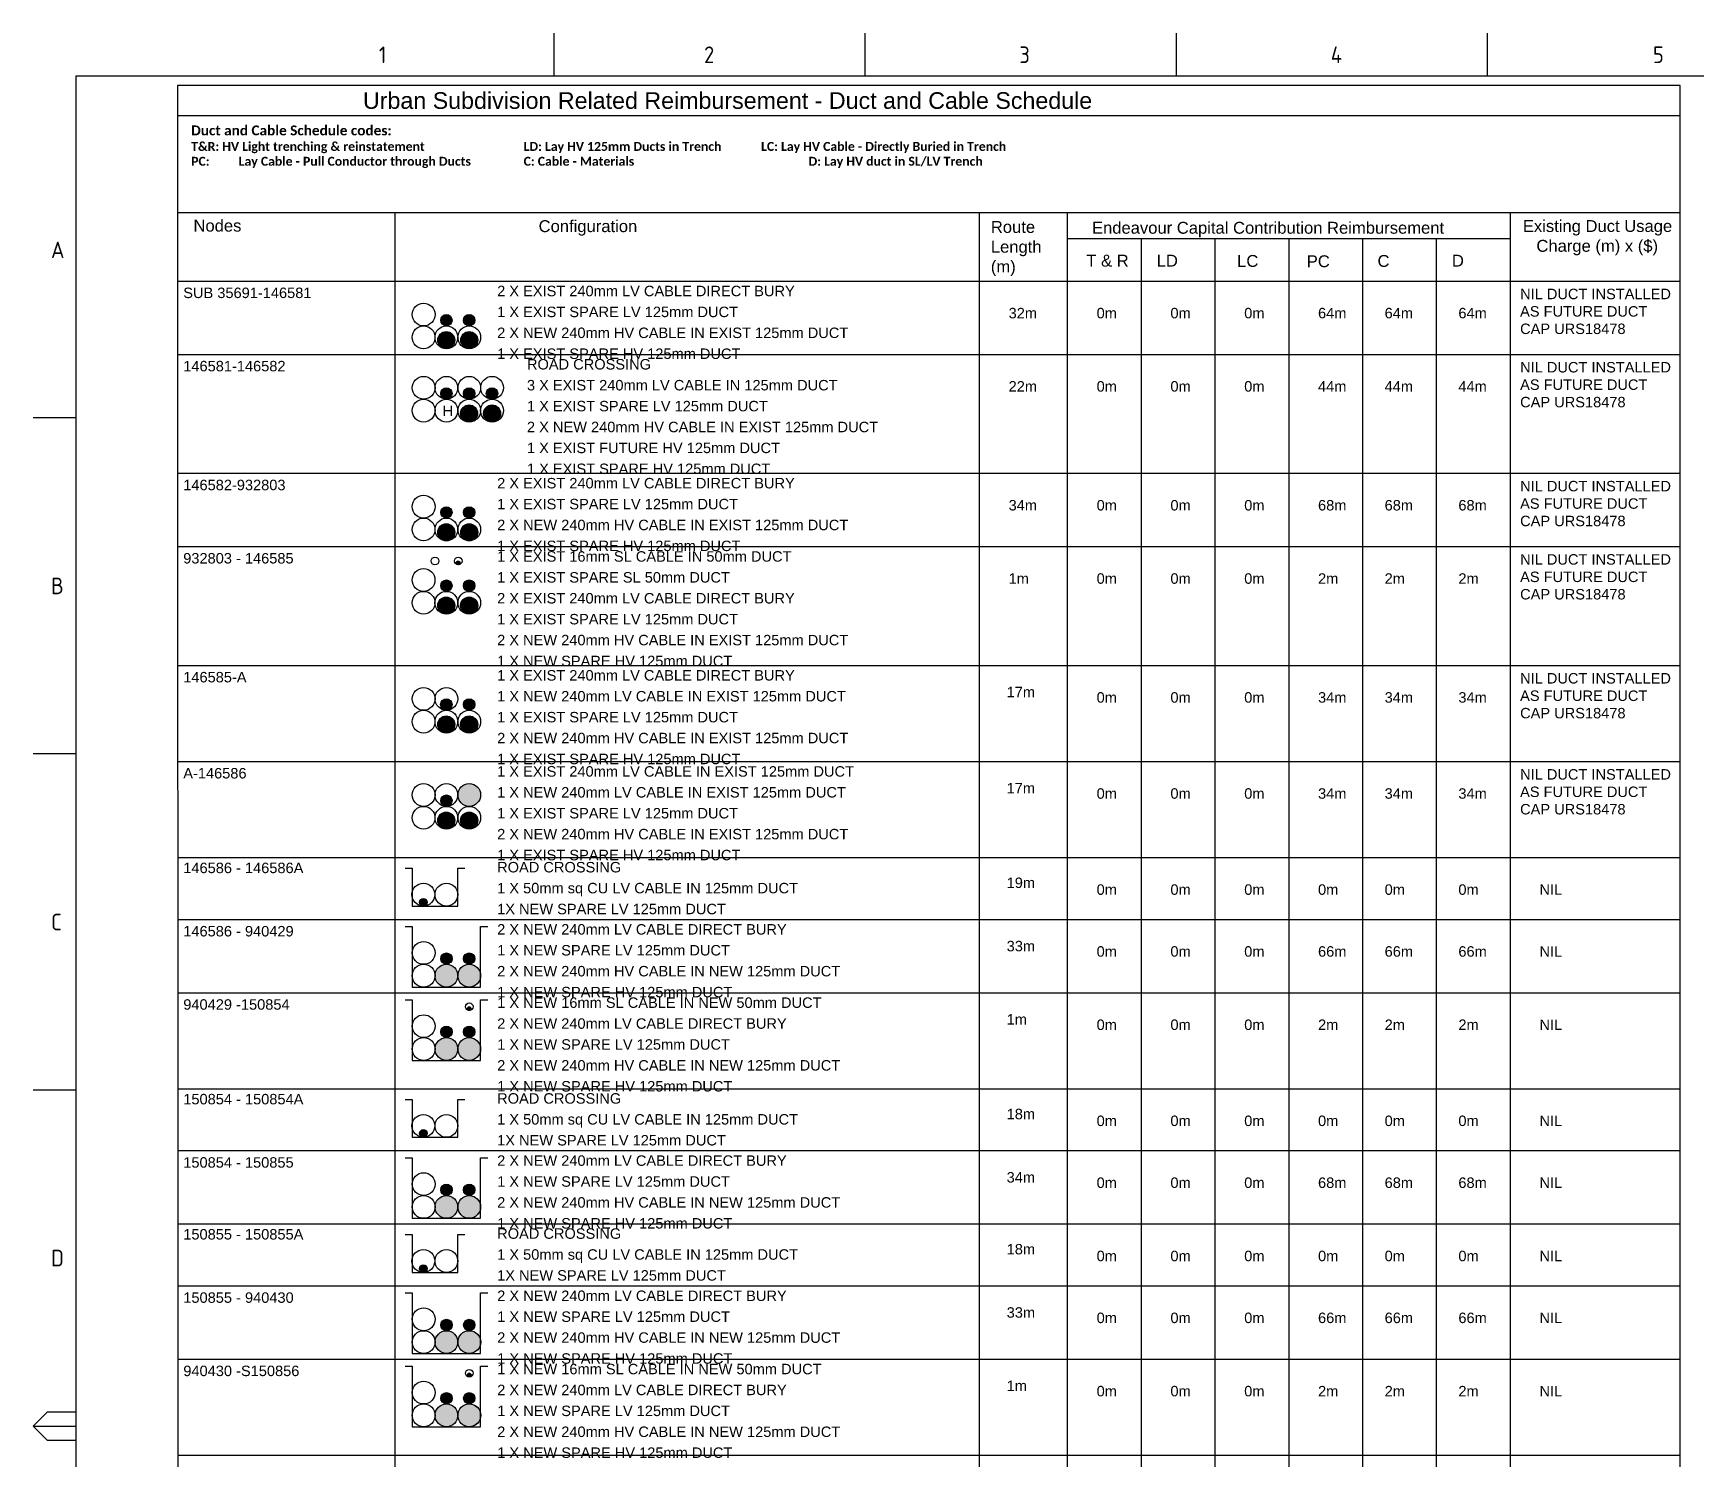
# Paper-space layout 'Duct3' of a CAD drawing. Header units: metres. Extents: x -30 to 845, y -5 to 581.
# Drawn here: x -29.6 to 320.4, y 280.9 to 581 of the extents above; entities that cross this region are included whole.
import ezdxf
from ezdxf.enums import TextEntityAlignment as Align

# ---------------------------------------------------------------- set-up
doc = ezdxf.new("R2010")
doc.units = ezdxf.units.M
doc.linetypes.add('Cable Exist UG', pattern=[8.2, 4, -1.2, 1.8, -1.2])
doc.linetypes.add('Dash', pattern=[5, 3, -2])
doc.layers.get('0').update_dxf_attribs({"color": 6})
for name, color, linetype in [('Duct_SP_NEW', 2, 'Continuous'), ('Notes', 7, 'Continuous'), ('SupportsUG_SP_EXT', 7, 'Continuous')]:
    doc.layers.add(name, color=color, linetype=linetype)
doc.styles.add('iecISOCP', font='isocp.shx')
doc.styles.get("Standard").update_dxf_attribs({"font": 'arial.ttf'})

# ---------------------------------------------------------------- blocks, each defined once
blk = doc.blocks.new('A1_FRAME_TITLE')
at = {"layer": 'Notes', "linetype": 'Continuous'}
for p, q in [((89.14, 574.39), (89.14, 583.39)), ((154.65, 574.39), (154.65, 583.39)), ((220.16, 574.39), (220.16, 583.39)), ((285.67, 574.39), (285.67, 583.39)), ((-11.55, 502.43), (-20.55, 502.43)), ((-11.56, 431.68), (-20.55, 431.68)), ((-11.56, 360.93), (-20.55, 360.93)), ((-20.55, 290.18), (-17.55, 293.18)), ((-17.55, 293.18), (-11.56, 293.18)), ((-20.55, 290.18), (-11.55, 290.18)), ((-17.55, 287.18), (-20.55, 290.18)), ((-11.56, 287.18), (-17.55, 287.18))]:
    blk.add_line(p, q, dxfattribs=at)
at = {"layer": 'Notes', "color": 3, "linetype": 'Continuous'}
blk.add_line((-11.55, 574.39), (-11.55, 5.97), dxfattribs=at)
at = {"layer": 'Notes', "color": 3, "linetype": 'Continuous', "flags": 128}
for points in [[(149.5, 574.39), (-11.55, 574.39)], [(844.88, 574.39), (149.5, 574.39)]]:
    blk.add_lwpolyline(points, dxfattribs=at)
blk.add_attdef('DRAFT_NUM', (9.35, 23.29), '', height=2.5, rotation=90)
at = {"layer": 'Notes', "color": 7, "style": 'iecISOCP'}
for s, p in [('1', (52.24, 577.12)), ('2', (120.7, 577.12)), ('3', (187.09, 577.12)), ('4', (252.67, 577.12)), ('5', (320.5, 577.12)), ('A', (-16.81, 536.06)), ('B', (-16.81, 465.31)), ('C', (-16.81, 394.56)), ('D', (-16.81, 323.81))]:
    blk.add_text(s, height=3.5, dxfattribs=at).set_placement(p)
for tag, p in [('CAP_NO', (513.19, 43.46)), ('IE_NUM', (513.05, 37.81)), ('REF_No_1', (335.24, 32.31)), ('REF_1', (362.52, 32.31)), ('GEN_WO', (441.71, 31.76)), ('HV_SWITCH', (513.46, 32.16)), ('REF_No_2', (335.24, 26.31)), ('REF_2', (362.52, 26.31)), ('OH_WO', (441.71, 25.81)), ('UBD_REF', (513.05, 25.83)), ('REF_No_3', (335.24, 20.31)), ('REF_3', (362.52, 20.31)), ('UG_WO', (441.71, 20.05)), ('GIS_MAP_No', (513.05, 20.04)), ('REF_No_4', (335.24, 14.31)), ('REF_4', (362.52, 14.31)), ('SUB_WO', (441.71, 13.81)), ('HV_OP_DIAG', (513.33, 14.2)), ('LGA', (512.95, 7.78))]:
    blk.add_attdef(tag, p, '', height=2.5, dxfattribs=at)
at = {"layer": 'Notes', "style": 'iecISOCP'}
for tag, p in [('T1', (684.37, 39.47)), ('T2', (684.37, 34.35)), ('T3', (684.37, 28.92)), ('T4', (684.37, 23.66)), ('T5', (684.37, 18.23)), ('T6', (684.37, 12.97))]:
    blk.add_attdef(tag, text='', height=3.5, dxfattribs=at).set_placement(p, align=Align.CENTER)
at = {"layer": 'Notes', "color": 7, "style": 'iecISOCP'}
for tag, p in [('scale', (567.76, 33.27)), ('DRAWN', (567.76, 24.93)), ('DATE', (567.76, 16.88)), ('CHD', (567.76, 8.37)), ('DESIGN', (605.62, 9.15))]:
    blk.add_attdef(tag, text='', height=2.5, dxfattribs=at).set_placement(p, align=Align.CENTER)
at = {"layer": 'Notes', "color": 4, "style": 'iecISOCP'}
blk.add_attdef('NUM', text='', height=7, dxfattribs=at).set_placement((812.88, 20.12), align=Align.MIDDLE_CENTER)
at = {"layer": 'Notes', "color": 1, "style": 'iecISOCP'}
blk.add_attdef('REV', text='', height=5, dxfattribs=at).set_placement((840.57, 17.1), align=Align.CENTER)
at = {"layer": 'Notes', "color": 7, "style": 'iecISOCP'}
for tag, p in [('NS', (811.23, 8.12)), ('SHTS', (825.93, 8.12))]:
    blk.add_attdef(tag, text='', height=2.5, dxfattribs=at).set_placement(p, align=Align.MIDDLE)
at = {"layer": 'Notes', "style": 'iecISOCP'}
blk.add_attdef('ExportID', (-11.47, 2.39), '', height=2.5, dxfattribs=at)
at = {"layer": 'Notes', "style": 'iecISOCP', "flags": 1}
for tag, p in [('ProjectType', (-6.37, -26.8)), ('ProjectNumber', (3.01, -26.82)), ('DrawingNumber', (14.96, -26.8)), ('ProjectDescription', (27.02, -26.83)), ('ExportDate', (39.74, -26.79)), ('ExportUserName', (48.61, -26.8)), ('DesignerCompanyName', (60.94, -26.79)), ('ExportAreaOfInterest', (76.55, -26.81)), ('GIS_SUCCESS', (91.45, -26.78)), ('CAD_SUCCESS', (101.24, -26.78)), ('DEPOTCODE', (111.56, -26.88)), ('ExportCategories', (119.53, -26.8)), ('Comments', (133.84, -26.88))]:
    blk.add_attdef(tag, p, '', height=1, dxfattribs=at)
blk = doc.blocks.new('DUCT_NEW')
blk.add_circle((0, 0.8), 0.8)
at = {"flags": 1}
blk.add_attdef('Z', (0, 0), '', height=0.2, dxfattribs=at)
at = {"flags": 9}
for tag, p in [('DUCT_CODE', (0, 0)), ('XSECT_TYPE', (0, -0.2)), ('STATE', (0, -0.6)), ('OWNED_BY', (0, -1.02)), ('OPERATED_BY', (0, -1.23)), ('FB_REFERENCE', (0, -0.4)), ('NOTES', (0, -0.8)), ('MAINTAINED_BY', (0, -1.42))]:
    blk.add_attdef(tag, text='', height=0.2, dxfattribs=at).set_placement(p, align=Align.MIDDLE_LEFT)
blk = doc.blocks.new('CABLE_LARGE_NEW')
h = blk.add_hatch(color=256)
edge = h.paths.add_edge_path()
edge.add_arc((0, 0.8), 0.8, 0, 360)
blk.add_circle((0, 0.8), 0.8)
for tag, flags, p in [('COND_CODE', 9, (1.5, 0)), ('STATE', 9, (1.5, -0.4)), ('XSECT_SIZE', 9, (1.5, -0.6)), ('OWNED_BY', 9, (1.5, -1)), ('OPERATED_BY', 9, (1.5, -1.2)), ('FB_REFERENCE', 9, (1.5, -0.2)), ('NOTES', 9, (1.5, -0.8)), ('Z', 1, (1.5, -1.6)), ('MAINTAINED_BY', 9, (1.5, -1.4))]:
    blk.add_attdef(tag, text='', height=0.2, dxfattribs=dict(flags=flags)).set_placement(p, align=Align.MIDDLE_LEFT)
blk = doc.blocks.new('TRENCH_HV_3_DUCTS')
blk.add_lwpolyline([(-0.5, 4.25), (0, 4.25), (0, 0), (4.8, 0), (4.8, 4.25), (5.3, 4.25)])
blk = doc.blocks.new('TRENCH_LV_2_DUCTS')
blk.add_lwpolyline([(-0.5, 2.65), (0, 2.65), (0, 0), (3.2, 0), (3.2, 2.65), (3.7, 2.65)])

psp = doc.layouts.new('Duct3')

# ---------------------------------------------------------------- linework, layer by layer
at = {"color": 7, "lineweight": -3}
for p, q in [((0.77762, 570.03763), (0.78433, 46.7248)), ((317.15833, 570.03763), (0.77762, 570.03763)), ((317.12636, 46.7248), (317.15833, 570.03763)), ((46.47083, 543.23797), (46.47083, 46.7248)), ((169.57365, 543.23797), (169.57365, 46.7248)), ((188.10575, 543.23797), (188.10575, 46.7248)), ((188.10575, 543.23797), (188.10575, 46.7248)), ((281.34884, 543.23797), (281.34884, 46.7248)), ((188.10575, 537.81011), (278.95368, 537.81011)), ((203.64627, 537.81011), (203.64627, 46.7248)), ((203.64627, 537.81011), (203.64627, 46.7248)), ((219.18678, 537.81011), (219.18678, 46.7248)), ((219.18678, 537.81011), (219.18678, 46.7248)), ((222.4698, 537.81011), (281.34884, 537.81011)), ((234.7273, 537.81011), (234.7273, 46.7248)), ((234.7273, 537.81011), (234.7273, 46.7248)), ((250.26781, 537.81011), (250.26781, 46.7248)), ((265.79606, 537.81011), (265.79606, 46.7248))]:
    psp.add_line(p, q, dxfattribs=at)
for points in [[(0.77789, 563.6775), (317.15795, 563.6775)], [(0.77789, 543.23797), (317.1567, 543.23797)], [(0.77789, 528.84134), (317.15582, 528.84134)], [(0.77789, 528.84134), (317.15582, 528.84134)], [(0.77789, 528.84134), (317.15582, 528.84134)], [(0.77789, 528.84134), (317.15582, 528.84134)], [(0.78227, 513.41569), (317.15487, 513.41569)], [(0.77789, 488.39005), (317.15335, 488.39005)], [(0.77789, 472.96441), (317.1524, 472.96441)], [(0.77351, 447.93876), (317.15087, 447.93876)], [(0.77789, 447.93876), (317.15087, 447.93876)], [(0.77789, 427.71312), (317.14964, 427.71312)], [(0.77789, 427.71312), (317.14964, 427.71312)], [(0.77789, 407.48749), (317.1484, 407.48749)], [(0.77789, 394.46184), (317.14761, 394.46184)], [(0.77789, 379.0362), (317.14666, 379.0362)], [(0.77789, 379.0362), (317.14666, 379.0362)], [(0.77789, 358.81056), (317.14528, 358.81056)], [(0.77789, 345.78492), (317.14449, 345.78492)], [(0.77789, 330.35928), (317.14354, 330.35928)], [(0.77789, 317.33363), (317.14275, 317.33363)], [(0.77789, 317.33363), (317.14275, 317.33363)], [(0.77789, 317.33363), (317.14275, 317.33363)], [(0.77789, 301.90799), (317.1418, 301.90799)], [(0.77789, 301.90799), (317.1418, 301.90799)], [(0.77789, 281.68235), (317.14042, 281.68235)]]:
    psp.add_lwpolyline(points, dxfattribs=at)

# ---------------------------------------------------------------- block references
at = {"layer": 'Duct_SP_NEW', "linetype": 'Cable Exist UG'}
for name, p, xscale, yscale, zscale in [('DUCT_NEW', (52.56612, 519.39559), 3, 3, 3), ('CABLE_LARGE_NEW', (57.36173, 519.3956), 1.5, 1.5, 1.5), ('CABLE_LARGE_NEW', (62.16173, 519.3956), 1.5, 1.5, 1.5), ('DUCT_NEW', (52.56174, 514.59559), 3, 3, 3), ('DUCT_NEW', (57.36475, 514.59559), 3, 3, 3), ('CABLE_LARGE_NEW', (57.33942, 514.59584), 2.25, 2.25, 2.25), ('DUCT_NEW', (62.16776, 514.59559), 3, 3, 3), ('CABLE_LARGE_NEW', (62.16776, 514.59559), 2.25, 2.25, 2.25), ('DUCT_NEW', (52.5705, 503.96994), 3, 3, 3), ('DUCT_NEW', (57.37351, 503.96994), 3, 3, 3), ('DUCT_NEW', (62.17652, 503.96994), 3, 3, 3), ('DUCT_NEW', (66.97953, 503.96994), 3, 3, 3), ('CABLE_LARGE_NEW', (57.36612, 503.96995), 1.5, 1.5, 1.5), ('CABLE_LARGE_NEW', (62.16611, 503.96995), 1.5, 1.5, 1.5), ('CABLE_LARGE_NEW', (66.96912, 503.96995), 1.5, 1.5, 1.5), ('DUCT_NEW', (52.56612, 499.16995), 3, 3, 3), ('DUCT_NEW', (57.36913, 499.16995), 3, 3, 3), ('DUCT_NEW', (62.17214, 499.16995), 3, 3, 3), ('CABLE_LARGE_NEW', (62.14681, 499.1702), 2.25, 2.25, 2.25), ('DUCT_NEW', (66.97515, 499.16995), 3, 3, 3), ('CABLE_LARGE_NEW', (66.97515, 499.16995), 2.25, 2.25, 2.25), ('DUCT_NEW', (52.56612, 478.94431), 3, 3, 3), ('CABLE_LARGE_NEW', (57.36174, 478.94431), 1.5, 1.5, 1.5), ('CABLE_LARGE_NEW', (62.16173, 478.94431), 1.5, 1.5, 1.5), ('DUCT_NEW', (52.56174, 474.14431), 3, 3, 3), ('DUCT_NEW', (57.36475, 474.14431), 3, 3, 3), ('CABLE_LARGE_NEW', (57.33942, 474.14456), 2.25, 2.25, 2.25), ('DUCT_NEW', (62.16776, 474.14431), 3, 3, 3), ('CABLE_LARGE_NEW', (62.16776, 474.14431), 2.25, 2.25, 2.25), ('CABLE_LARGE_NEW', (59.85067, 469.11696), 0.5, 0.5, 0.5), ('DUCT_NEW', (52.56174, 463.51866), 3, 3, 3), ('CABLE_LARGE_NEW', (57.35736, 463.51867), 1.5, 1.5, 1.5), ('CABLE_LARGE_NEW', (62.15736, 463.51867), 1.5, 1.5, 1.5), ('DUCT_NEW', (52.55736, 458.71866), 3, 3, 3), ('DUCT_NEW', (57.36037, 458.71866), 3, 3, 3), ('CABLE_LARGE_NEW', (57.33504, 458.71891), 2.25, 2.25, 2.25), ('DUCT_NEW', (62.16338, 458.71866), 3, 3, 3), ('CABLE_LARGE_NEW', (62.16338, 458.71866), 2.25, 2.25, 2.25), ('DUCT_NEW', (52.56612, 438.49302), 3, 3, 3), ('DUCT_NEW', (57.36475, 438.49301), 3, 3, 3), ('DUCT_NEW', (52.56174, 433.69302), 3, 3, 3), ('DUCT_NEW', (57.36475, 433.69302), 3, 3, 3), ('CABLE_LARGE_NEW', (57.35396, 438.49302), 1.5, 1.5, 1.5), ('DUCT_NEW', (62.16776, 433.69302), 3, 3, 3), ('CABLE_LARGE_NEW', (62.16173, 438.49302), 1.5, 1.5, 1.5), ('CABLE_LARGE_NEW', (57.32464, 433.69328), 2.25, 2.25, 2.25), ('CABLE_LARGE_NEW', (62.15298, 433.69303), 2.25, 2.25, 2.25), ('DUCT_NEW', (52.56612, 418.26738), 3, 3, 3), ('DUCT_NEW', (57.37077, 418.26737), 3, 3, 3), ('CABLE_LARGE_NEW', (57.35999, 418.26737), 1.5, 1.5, 1.5), ('CABLE_LARGE_NEW', (62.16776, 418.26738), 3, 3, 3), ('DUCT_NEW', (62.17077, 418.26737), 3, 3, 3), ('DUCT_NEW', (52.56174, 413.46738), 3, 3, 3), ('DUCT_NEW', (57.36475, 413.46738), 3, 3, 3), ('CABLE_LARGE_NEW', (57.32464, 413.46763), 2.25, 2.25, 2.25), ('DUCT_NEW', (62.16776, 413.46738), 3, 3, 3), ('CABLE_LARGE_NEW', (62.15298, 413.46738), 2.25, 2.25, 2.25), ('DUCT_NEW', (52.51687, 397.28662), 3, 3, 3), ('DUCT_NEW', (57.36732, 397.28492), 3, 3, 3), ('DUCT_NEW', (52.57298, 385.0161), 3, 3, 3), ('CABLE_LARGE_NEW', (57.36859, 385.0161), 1.5, 1.5, 1.5), ('CABLE_LARGE_NEW', (62.16859, 385.0161), 1.5, 1.5, 1.5), ('DUCT_NEW', (52.5686, 380.2161), 3, 3, 3), ('CABLE_LARGE_NEW', (57.36421, 380.21611), 3, 3, 3), ('DUCT_NEW', (57.37161, 380.2161), 3, 3, 3), ('CABLE_LARGE_NEW', (62.16421, 380.21611), 3, 3, 3), ('DUCT_NEW', (62.17462, 380.2161), 3, 3, 3), ('DUCT_NEW', (52.57546, 369.59045), 3, 3, 3), ('CABLE_LARGE_NEW', (57.37107, 369.59046), 1.5, 1.5, 1.5), ('CABLE_LARGE_NEW', (62.17107, 369.59046), 1.5, 1.5, 1.5), ('DUCT_NEW', (52.57108, 364.79046), 3, 3, 3), ('CABLE_LARGE_NEW', (57.36669, 364.79046), 3, 3, 3), ('DUCT_NEW', (57.37408, 364.79046), 3, 3, 3), ('CABLE_LARGE_NEW', (62.16669, 364.79046), 3, 3, 3), ('DUCT_NEW', (62.17709, 364.79046), 3, 3, 3), ('DUCT_NEW', (52.51745, 348.6097), 3, 3, 3), ('DUCT_NEW', (57.3679, 348.608), 3, 3, 3), ('DUCT_NEW', (52.57298, 336.33917), 3, 3, 3), ('DUCT_NEW', (52.5686, 331.53918), 3, 3, 3), ('CABLE_LARGE_NEW', (57.36421, 331.53918), 3, 3, 3), ('DUCT_NEW', (57.37161, 331.53918), 3, 3, 3), ('CABLE_LARGE_NEW', (57.36859, 336.33918), 1.5, 1.5, 1.5), ('CABLE_LARGE_NEW', (62.16421, 331.53918), 3, 3, 3), ('DUCT_NEW', (62.17462, 331.53918), 3, 3, 3), ('CABLE_LARGE_NEW', (62.16859, 336.33918), 1.5, 1.5, 1.5), ('DUCT_NEW', (52.51745, 320.15841), 3, 3, 3), ('DUCT_NEW', (57.3679, 320.15671), 3, 3, 3), ('DUCT_NEW', (52.57984, 307.88789), 3, 3, 3), ('CABLE_LARGE_NEW', (57.37545, 307.88789), 1.5, 1.5, 1.5), ('CABLE_LARGE_NEW', (62.17545, 307.8879), 1.5, 1.5, 1.5), ('DUCT_NEW', (52.57545, 303.08789), 3, 3, 3), ('CABLE_LARGE_NEW', (57.37107, 303.0879), 3, 3, 3), ('DUCT_NEW', (57.37846, 303.08789), 3, 3, 3), ('CABLE_LARGE_NEW', (62.17107, 303.0879), 3, 3, 3), ('DUCT_NEW', (62.18147, 303.08789), 3, 3, 3), ('DUCT_NEW', (52.58231, 292.46225), 3, 3, 3), ('CABLE_LARGE_NEW', (57.37793, 292.46225), 1.5, 1.5, 1.5), ('CABLE_LARGE_NEW', (62.17792, 292.46225), 1.5, 1.5, 1.5), ('DUCT_NEW', (52.57793, 287.66225), 3, 3, 3), ('CABLE_LARGE_NEW', (57.37355, 287.66226), 3, 3, 3), ('DUCT_NEW', (57.38094, 287.66225), 3, 3, 3), ('CABLE_LARGE_NEW', (62.17354, 287.66226), 3, 3, 3), ('DUCT_NEW', (62.18395, 287.66225), 3, 3, 3)]:
    psp.add_blockref(name, p, dxfattribs=dict(at, xscale=xscale, yscale=yscale, zscale=zscale))
for name, p in [('DUCT_NEW', (54.96044, 469.11527)), ('DUCT_NEW', (59.85066, 469.11697)), ('CABLE_LARGE_NEW', (52.51687, 397.28662)), ('CABLE_LARGE_NEW', (52.51744, 348.6097)), ('CABLE_LARGE_NEW', (52.51744, 320.15841))]:
    psp.add_blockref(name, p, dxfattribs=at)
at = {"layer": 'Duct_SP_NEW', "linetype": 'Continuous', "xscale": 3, "yscale": 3, "zscale": 3}
for p in [(50.16607, 397.28661), (50.16664, 348.60969), (50.16664, 320.1584)]:
    psp.add_blockref('TRENCH_LV_2_DUCTS', p, dxfattribs=at)
at = {"layer": 'Duct_SP_NEW', "linetype": 'Dash', "xscale": 3, "yscale": 3, "zscale": 3}
for p in [(50.16559, 380.21611), (50.16807, 364.79046), (50.16559, 331.53918), (50.17245, 303.0879), (50.17492, 287.66225)]:
    psp.add_blockref('TRENCH_HV_3_DUCTS', p, dxfattribs=at)
at = {"layer": 'Duct_SP_NEW', "linetype": 'Cable Exist UG', "rotation": 359.9856148740548}
for p in [(62.16789, 375.27249), (62.17475, 298.14428)]:
    psp.add_blockref('DUCT_NEW', p, dxfattribs=at)
at = {"layer": 'Duct_SP_NEW', "linetype": 'Cable Exist UG', "xscale": 0.5, "yscale": 0.5, "zscale": 0.5, "rotation": 359.9856148740548}
for p in [(62.16789, 375.27249), (62.17475, 298.14428)]:
    psp.add_blockref('CABLE_LARGE_NEW', p, dxfattribs=at)
at = {"layer": 'SupportsUG_SP_EXT'}
psp.add_blockref('A1_FRAME_TITLE', (-9.082, -2.39), dxfattribs=at)

# ---------------------------------------------------------------- texts
at = {"color": 7, "lineweight": -3}
psp.add_text('Urban Subdivision Related Reimbursement - Duct and Cable Schedule     ', height=3.5, dxfattribs=at).set_placement((119.96828, 566.84292), align=Align.MIDDLE_CENTER)
at = {"color": 7, "lineweight": -3, "attachment_point": 1}
for s, insert, char_height, width in [('{\\fCalibri|b1|i0|c0|p34;\\H0.83333x;\\C0;Duct and Cable Schedule codes: \\fCalibri|b0|i0|c0|p34;\\P\\fCalibri|b1|i0|c0|p34;\\H0.9x;T&R: HV Light trenching & reinstatement            ^I^ILD: Lay HV 125mm Ducts in Trench            ^ILC: Lay HV Cable - Directly Buried in Trench\\fCalibri|b0|i0|c0|p34;\\H2.42x; \\H0.41323x;\\P\\fCalibri|b1|i0|c0|p34;PC:^ILay Cable - Pull Conductor through Ducts     ^IC: Cable - Materials                                         ^ID: Lay HV duct in SL/LV Trench\\H1.9515x; }', (3.62474, 561.59046), 2.5, 217.1539109), ('Nodes', (4.10572, 541.75466), 2.5, 21.3006789), ('{\\C7;Configuration}', (76.77996, 541.64491), 2.5, 31.8297085), ('Route \\PLength \\P(m)', (172.00309, 541.48158), 2.5, 28.8336752), ('Endeavour Capital Contribution Reimbursement', (193.29806, 541.30821), 2.5, 83.5462768), ('\\pi3.1695;Existing Duct Usage \\P\\pi6.0242;Charge (m) x ($)', (280.8554, 541.6734), 2.5, 37.3638183), ('T & R', (192.10275, 534.3833), 2.5, 37.3638183), ('LD', (206.92137, 534.38199), 2.5, 37.3638183), ('LC', (223.86324, 534.32553), 2.5, 37.3638183), ('PC', (238.52477, 534.25733), 2.5, 37.3638183), ('C', (253.42728, 534.32553), 2.5, 37.3638183), ('D', (269.08918, 534.38199), 2.5, 37.3638183), ('SUB 35691-146581', (1.95484, 527.46171), 2.2, 54.1159856), ('NIL DUCT INSTALLED \\PAS FUTURE DUCT\\PCAP URS18478', (283.44362, 527.22439), 2.2, 40.346307), ('32m', (175.74496, 523.19818), 2.2, 34.1570666), ('0m', (194.27706, 523.19818), 2.2, 34.1570666), ('0m', (209.81758, 523.19818), 2.2, 34.1570666), ('0m', (225.35809, 523.19818), 2.2, 34.1570666), ('64m', (240.89861, 523.19818), 2.2, 34.1570666), ('64m', (254.92214, 523.19818), 2.2, 34.1570666), ('64m', (270.45039, 523.19818), 2.2, 34.1570666), ('146581-146582', (1.95922, 512.03607), 2.2, 54.1159856), ('NIL DUCT INSTALLED \\PAS FUTURE DUCT\\PCAP URS18478', (283.448, 511.79874), 2.2, 40.346307), ('22m', (175.74934, 507.77253), 2.2, 34.1570666), ('0m', (194.27706, 507.77253), 2.2, 34.1570666), ('0m', (209.81758, 507.77253), 2.2, 34.1570666), ('0m', (225.35809, 507.77253), 2.2, 34.1570666), ('44m', (240.89861, 507.77253), 2.2, 34.1570666), ('44m', (254.92214, 507.77253), 2.2, 34.1570666), ('44m', (270.45039, 507.77253), 2.2, 34.1570666), ('H', (56.54981, 502.62171), 2.2, 1.8479486), ('146582-932803', (1.95484, 487.01043), 2.2, 54.1159856), ('NIL DUCT INSTALLED \\PAS FUTURE DUCT\\PCAP URS18478', (283.448, 486.7731), 2.2, 40.346307), ('34m', (175.74496, 482.74689), 2.2, 34.1570666), ('0m', (194.27706, 482.74689), 2.2, 34.1570666), ('0m', (209.81758, 482.74689), 2.2, 34.1570666), ('0m', (225.35809, 482.74689), 2.2, 34.1570666), ('68m', (240.89861, 482.74689), 2.2, 34.1570666), ('68m', (254.92214, 482.74689), 2.2, 34.1570666), ('68m', (270.45039, 482.74689), 2.2, 34.1570666), ('932803 - 146585', (1.95047, 471.58478), 2.2, 54.1159856), ('NIL DUCT INSTALLED \\PAS FUTURE DUCT\\PCAP URS18478', (283.448, 471.34746), 2.2, 40.346307), ('1m', (175.74058, 467.32125), 2.2, 34.1570666), ('0m', (194.27706, 467.32125), 2.2, 34.1570666), ('0m', (209.81758, 467.32125), 2.2, 34.1570666), ('0m', (225.35809, 467.32125), 2.2, 34.1570666), ('2m', (240.89861, 467.32125), 2.2, 34.1570666), ('2m', (254.92214, 467.32125), 2.2, 34.1570666), ('2m', (270.45039, 467.32125), 2.2, 34.1570666), ('146585-A', (1.95484, 446.55914), 2.2, 54.1159856), ('NIL DUCT INSTALLED \\PAS FUTURE DUCT\\PCAP URS18478', (283.44362, 446.32182), 2.2, 40.346307), ('17m', (175.32487, 443.42756), 2.2, 54.1159856), ('0m', (194.27706, 442.2956), 2.2, 34.1570666), ('0m', (209.81758, 442.2956), 2.2, 34.1570666), ('0m', (225.35809, 442.2956), 2.2, 34.1570666), ('34m', (240.89861, 442.2956), 2.2, 34.1570666), ('34m', (254.92214, 442.2956), 2.2, 34.1570666), ('34m', (270.45039, 442.2956), 2.2, 34.1570666), ('A-146586', (1.95484, 426.3335), 2.2, 54.1159856), ('NIL DUCT INSTALLED \\PAS FUTURE DUCT\\PCAP URS18478', (283.44362, 426.09617), 2.2, 40.346307), ('17m', (175.32487, 423.20192), 2.2, 54.1159856), ('0m', (194.27706, 422.06996), 2.2, 34.1570666), ('0m', (209.81758, 422.06996), 2.2, 34.1570666), ('0m', (225.35809, 422.06996), 2.2, 34.1570666), ('34m', (240.89861, 422.06996), 2.2, 34.1570666), ('34m', (254.92214, 422.06996), 2.2, 34.1570666), ('34m', (270.45039, 422.06996), 2.2, 34.1570666), ('146586 - 146586A', (1.9636, 406.40734), 2.2, 54.1159856), ('19m', (175.33363, 403.27576), 2.2, 54.1159856), ('0m', (194.27706, 401.84432), 2.2, 34.1570666), ('0m', (209.81758, 401.84432), 2.2, 34.1570666), ('0m', (225.35809, 401.84432), 2.2, 34.1570666), ('0m', (240.89861, 401.84432), 2.2, 34.1570666), ('0m', (254.92214, 401.84432), 2.2, 34.1570666), ('0m', (270.45039, 401.84432), 2.2, 34.1570666), ('NIL', (287.52015, 401.84432), 2.2, 34.1570666), ('146586 - 940429', (1.9617, 393.08222), 2.2, 54.1159856), ('33m', (175.33172, 389.95064), 2.2, 54.1159856), ('0m', (194.27706, 388.81868), 2.2, 34.1570666), ('0m', (209.81758, 388.81868), 2.2, 34.1570666), ('0m', (225.35809, 388.81868), 2.2, 34.1570666), ('66m', (240.89861, 388.81868), 2.2, 34.1570666), ('66m', (254.92214, 388.81868), 2.2, 34.1570666), ('66m', (270.45039, 388.81868), 2.2, 34.1570666), ('NIL', (287.52015, 388.81868), 2.2, 34.1570666), ('940429 -150854', (1.96418, 377.65658), 2.2, 54.1159856), ('1m', (175.3342, 374.52499), 2.2, 54.1159856), ('0m', (194.27706, 373.39304), 2.2, 34.1570666), ('0m', (209.81758, 373.39304), 2.2, 34.1570666), ('0m', (225.35809, 373.39304), 2.2, 34.1570666), ('2m', (240.89861, 373.39304), 2.2, 34.1570666), ('2m', (254.92214, 373.39304), 2.2, 34.1570666), ('2m', (270.45039, 373.39304), 2.2, 34.1570666), ('NIL', (287.52015, 373.39304), 2.2, 34.1570666), ('150854 - 150854A', (1.96418, 357.73042), 2.2, 54.1159856), ('18m', (175.3342, 354.59884), 2.2, 54.1159856), ('0m', (194.27706, 353.1674), 2.2, 34.1570666), ('0m', (209.81758, 353.1674), 2.2, 34.1570666), ('0m', (225.35809, 353.1674), 2.2, 34.1570666), ('0m', (240.89861, 353.1674), 2.2, 34.1570666), ('0m', (254.92214, 353.1674), 2.2, 34.1570666), ('0m', (270.45039, 353.1674), 2.2, 34.1570666), ('NIL', (287.52015, 353.1674), 2.2, 34.1570666), ('150854 - 150855 ', (1.9617, 344.4053), 2.2, 54.1159856), ('34m', (175.33172, 341.27371), 2.2, 54.1159856), ('0m', (194.27706, 340.14176), 2.2, 34.1570666), ('0m', (209.81758, 340.14176), 2.2, 34.1570666), ('0m', (225.35809, 340.14176), 2.2, 34.1570666), ('68m', (240.89861, 340.14176), 2.2, 34.1570666), ('68m', (254.92214, 340.14176), 2.2, 34.1570666), ('68m', (270.45039, 340.14176), 2.2, 34.1570666), ('NIL', (287.52015, 340.14176), 2.2, 34.1570666), ('150855 - 150855A', (1.96418, 329.27914), 2.2, 54.1159856), ('18m', (175.3342, 326.14755), 2.2, 54.1159856), ('0m', (194.27706, 324.71612), 2.2, 34.1570666), ('0m', (209.81758, 324.71612), 2.2, 34.1570666), ('0m', (225.35809, 324.71612), 2.2, 34.1570666), ('0m', (240.89861, 324.71612), 2.2, 34.1570666), ('0m', (254.92214, 324.71612), 2.2, 34.1570666), ('0m', (270.45039, 324.71612), 2.2, 34.1570666), ('NIL', (287.52015, 324.71612), 2.2, 34.1570666), ('150855 - 940430', (1.96856, 315.95401), 2.2, 54.1159856), ('33m', (175.33858, 312.82243), 2.2, 54.1159856), ('0m', (194.27706, 311.69047), 2.2, 34.1570666), ('0m', (209.81758, 311.69047), 2.2, 34.1570666), ('0m', (225.35809, 311.69047), 2.2, 34.1570666), ('66m', (240.89861, 311.69047), 2.2, 34.1570666), ('66m', (254.92214, 311.69047), 2.2, 34.1570666), ('66m', (270.45039, 311.69047), 2.2, 34.1570666), ('NIL', (287.52015, 311.69047), 2.2, 34.1570666), ('940430 -S150856', (1.97103, 300.52837), 2.2, 54.1159856), ('1m', (175.34106, 297.39679), 2.2, 54.1159856), ('0m', (194.27706, 296.26483), 2.2, 34.1570666), ('0m', (209.81758, 296.26483), 2.2, 34.1570666), ('0m', (225.35809, 296.26483), 2.2, 34.1570666), ('2m', (240.89861, 296.26483), 2.2, 34.1570666), ('2m', (254.92214, 296.26483), 2.2, 34.1570666), ('2m', (270.45039, 296.26483), 2.2, 34.1570666), ('NIL', (287.52015, 296.26483), 2.2, 34.1570666)]:
    psp.add_mtext(s, dxfattribs=dict(at, insert=insert, char_height=char_height, width=width))
at = {"color": 7, "lineweight": -3, "char_height": 2.2, "width": 92.2638434, "attachment_point": 1, "line_spacing_factor": 1.2}
for s, insert in [('2 X EXIST 240mm LV CABLE DIRECT BURY\\P1 X EXIST SPARE LV 125mm DUCT\\P2 X NEW 240mm HV CABLE IN EXIST 125mm DUCT\\P1 X EXIST SPARE HV 125mm DUCT', (68.04577, 527.84824)), ('ROAD CROSSING\\P3 X EXIST 240mm LV CABLE IN 125mm DUCT\\P1 X EXIST SPARE LV 125mm DUCT\\P2 X NEW 240mm HV CABLE IN EXIST 125mm DUCT\\P1 X EXIST FUTURE HV 125mm DUCT\\P1 X EXIST SPARE HV 125mm DUCT', (74.32825, 512.42259)), ('2 X EXIST 240mm LV CABLE DIRECT BURY\\P1 X EXIST SPARE LV 125mm DUCT\\P2 X NEW 240mm HV CABLE IN EXIST 125mm DUCT\\P1 X EXIST SPARE HV 125mm DUCT', (68.04577, 487.39696)), ('1 X EXIST 16mm SL CABLE IN 50mm DUCT\\P1 X EXIST SPARE SL 50mm DUCT\\P2 X EXIST 240mm LV CABLE DIRECT BURY\\P1 X EXIST SPARE LV 125mm DUCT\\P2 X NEW 240mm HV CABLE IN EXIST 125mm DUCT\\P1 X NEW SPARE HV 125mm DUCT', (68.04139, 471.97131)), ('1 X EXIST 240mm LV CABLE DIRECT BURY\\P1 X NEW 240mm LV CABLE IN EXIST 125mm DUCT\\P1 X EXIST SPARE LV 125mm DUCT\\P2 X NEW 240mm HV CABLE IN EXIST 125mm DUCT\\P1 X EXIST SPARE HV 125mm DUCT', (68.04577, 446.94567)), ('1 X EXIST 240mm LV CABLE IN EXIST 125mm DUCT \\P1 X NEW 240mm LV CABLE IN EXIST 125mm DUCT\\P1 X EXIST SPARE LV 125mm DUCT\\P2 X NEW 240mm HV CABLE IN EXIST 125mm DUCT\\P1 X EXIST SPARE HV 125mm DUCT', (68.04577, 426.72003)), ('ROAD CROSSING\\P1 X 50mm sq CU LV CABLE IN 125mm DUCT\\P1X NEW SPARE LV 125mm DUCT', (68.05011, 406.55616)), ('2 X NEW 240mm LV CABLE DIRECT BURY\\P1 X NEW SPARE LV 125mm DUCT\\P2 X NEW 240mm HV CABLE IN NEW 125mm DUCT\\P1 X NEW SPARE HV 125mm DUCT', (68.05263, 393.46875)), ('1 X NEW 16mm SL CABLE IN NEW 50mm DUCT\\P2 X NEW 240mm LV CABLE DIRECT BURY\\P1 X NEW SPARE LV 125mm DUCT\\P2 X NEW 240mm HV CABLE IN NEW 125mm DUCT\\P1 X NEW SPARE HV 125mm DUCT', (68.05511, 378.0431)), ('ROAD CROSSING\\P1 X 50mm sq CU LV CABLE IN 125mm DUCT\\P1X NEW SPARE LV 125mm DUCT', (68.05068, 357.87924)), ('2 X NEW 240mm LV CABLE DIRECT BURY\\P1 X NEW SPARE LV 125mm DUCT\\P2 X NEW 240mm HV CABLE IN NEW 125mm DUCT\\P1 X NEW SPARE HV 125mm DUCT', (68.05263, 344.79182)), ('ROAD CROSSING\\P1 X 50mm sq CU LV CABLE IN 125mm DUCT\\P1X NEW SPARE LV 125mm DUCT', (68.05068, 329.42795)), ('2 X NEW 240mm LV CABLE DIRECT BURY\\P1 X NEW SPARE LV 125mm DUCT\\P2 X NEW 240mm HV CABLE IN NEW 125mm DUCT\\P1 X NEW SPARE HV 125mm DUCT', (68.05949, 316.34054)), ('1 X NEW 16mm SL CABLE IN NEW 50mm DUCT\\P2 X NEW 240mm LV CABLE DIRECT BURY\\P1 X NEW SPARE LV 125mm DUCT\\P2 X NEW 240mm HV CABLE IN NEW 125mm DUCT\\P1 X NEW SPARE HV 125mm DUCT', (68.06196, 300.9149))]:
    psp.add_mtext(s, dxfattribs=dict(at, insert=insert))

doc.saveas('drawing.dxf')
